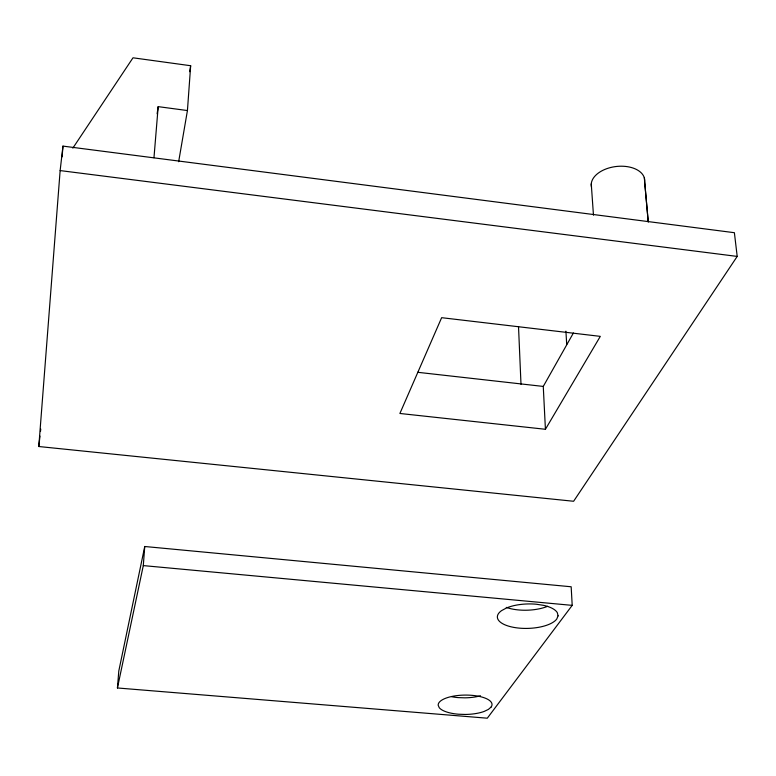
<?xml version="1.0" encoding="UTF-8"?>
<svg xmlns="http://www.w3.org/2000/svg" width="776" height="776" viewBox="0 0 776 776"><rect width="100%" height="100%" fill="white"/><g stroke="black" fill="none" stroke-linecap="round" stroke-linejoin="round"><path stroke-width="1.16" d="M178.655 161.709L187.433 110.551L190.663 65.727L132.997 57.802L72.837 148.138M117.428 687.972L143.298 565.597L144.743 546.498L571.165 586.772L572.203 605.367L487.299 718.198L117.428 687.972L118.796 671.007L144.743 546.498M38.8 446.52L60.14 170.584L62.963 146.111L734.387 232.703L737.2 256.42L573.61 501.267L38.8 446.52L39.974 436.054M62.119 156.849L62.963 146.111M153.968 157.751L158.188 106.642L187.433 110.551M40.488 431.407L40.75 429.089M157.121 113.82L158.188 106.642M189.654 71.702L190.663 65.727M545.421 429.283L600.304 336.367L441.641 317.685L399.892 413.472L545.421 429.283L543.268 386.429L573.406 332.982M143.298 565.597L572.203 605.367M417.682 372.296L543.268 386.429M60.14 170.584L737.2 256.42M644.303 177.733L648.241 221.936M648.222 221.771L644.672 181.991A26.888 16.315 -6.8 0 0 617.104 166.404A26.888 16.315 -6.8 0 0 591.506 187.074M591.263 183.883L593.465 215.175M565.917 331.158L566.703 344.428M518.513 326.512L520.997 384.324M480.519 695.781A26.791 9.865 -0.7 0 1 464.999 697.837L458.15 697.605A26.791 9.865 -0.7 0 1 451.729 696.732M547.623 606.308A30.215 12.426 -1.8 0 1 506.301 607.395M558.08 615.843L556.77 619.015A30.38 12.222 -1.7 0 1 515.516 627.677A30.38 12.222 -1.7 0 1 501.519 610.654L506.427 607.996A30.38 12.222 -1.7 0 1 536.255 604.223L543.607 605.358A30.38 12.222 -1.7 0 1 557.313 612.671L558.08 615.843M491.092 707.062L488.405 709.409L484.156 711.437A26.927 9.69 -0.6 0 1 465.367 714.453L458.49 714.221A26.927 9.69 -0.6 0 1 439.274 707.741L438.188 705.268A26.927 9.69 -0.6 0 1 468.316 695.121A26.927 9.69 -0.6 0 1 491.092 707.062"/></g></svg>
